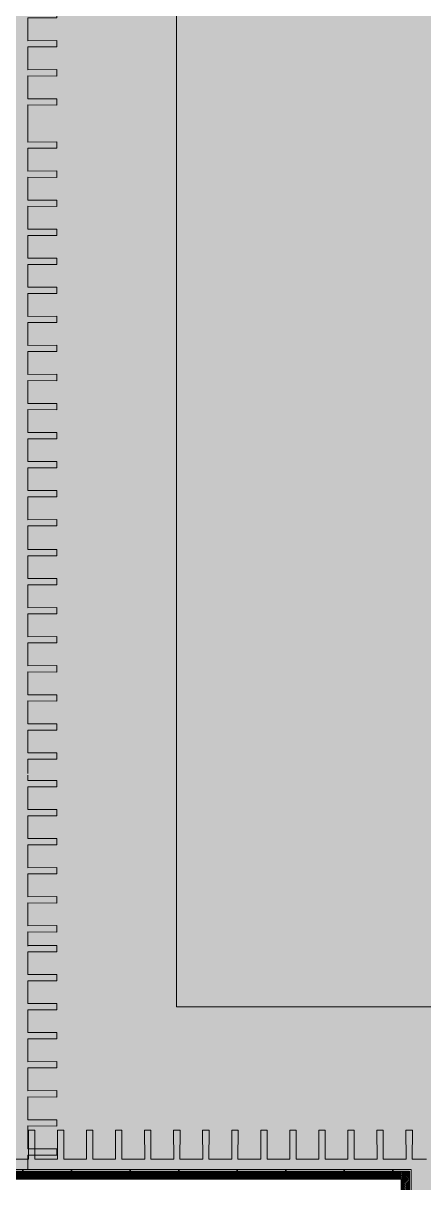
# Model space of a CAD drawing. Header units: millimetres. Extents: x 141848 to 1648660, y -821378 to -151356.
# Drawn here: x 410736 to 414184, y -206011 to -196031 of the extents above; entities that cross this region are included whole.
import ezdxf

# ---------------------------------------------------------------- set-up
doc = ezdxf.new("R2010")
doc.units = ezdxf.units.MM
doc.header["$MEASUREMENT"] = 0
doc.linetypes.add('Wipeout_Contour', pattern=[1000, 0, -1000])
doc.layers.add('Sols_ Dalles', color=7, linetype='Continuous')
pattern_1 = [(45, (0, 175), (-55.684659, 55.684659), [0, -52.5, 0, -78.75]), (110, (175, 175), (74.000794, 26.934086), [0, -38.5, 0, -66.5])]
pattern_2 = [(45, (0, 0), (-7.07106781, 7.07106781), [])]

# ---------------------------------------------------------------- blocks, each defined once
blk = doc.blocks.new('Dalle_30_2', base_point=(380203, -171995.6))
at = {"layer": 'Sols_ Dalles', "linetype": 'Continuous', "lineweight": 0, "true_color": 0x2e271c}
blk.add_hatch(color=250, dxfattribs=at).paths.add_polyline_path([(380203, -171995.6), (380203, -230015.6), (380203, -260810.6), (415474.6, -260810.6), (415474.6, -260795.6), (415474.6, -258650), (415474.6, -258010.6), (415474.6, -222495.6), (405655.1, -222495.6), (405655.1, -218295.6), (415454.1, -218295.6), (415454.1, -204495.6), (412055.1, -204495.6), (412055.1, -201780.6), (412055.1, -189810.6), (436505.1, -189810.6), (436505.1, -253395.6), (436505.1, -253415.6), (437905.1, -253415.6), (437905.1, -253395.6), (437905.1, -188410.6), (410655.1, -188410.6), (410655.1, -200380.6), (410655.1, -205895.6), (414054.1, -205895.6), (414054.1, -216895.6), (404255.1, -216895.6), (404255.1, -223895.6), (414054.1, -223895.6), (414054.1, -258650), (414054.1, -259410.6), (382689.7, -259410.6), (381560.2, -259410.6), (381560.2, -231415.6), (381560.2, -173395.6), (462925.6, -173395.6), (462925.6, -253415.6), (464325.6, -253415.6), (464325.6, -171995.6)])
at = {"layer": 'Sols_ Dalles', "color": 250, "linetype": 'Continuous', "lineweight": 5, "true_color": 0x1f1f1f, "flags": 128}
for points in [[(415474.6, -258010.6), (415474.6, -222495.6), (405655.1, -222495.6), (405655.1, -218295.6), (415454.1, -218295.6), (415454.1, -204495.6), (412055.1, -204495.6), (412055.1, -201780.6), (412055.1, -189810.6), (436505.1, -189810.6), (436505.1, -253395.6)], [(437905.1, -253395.6), (437905.1, -188410.6), (410655.1, -188410.6), (410655.1, -200380.6), (410655.1, -205895.6), (414054.1, -205895.6), (414054.1, -216895.6), (404255.1, -216895.6), (404255.1, -223895.6), (414054.1, -223895.6), (414054.1, -258650)]]:
    blk.add_lwpolyline(points, dxfattribs=at)
blk = doc.blocks.new('Dalle_31_2', base_point=(360548, -295062.6))
at = {"linetype": 'Continuous', "lineweight": 0, "true_color": 0x6f6f6f}
h = blk.add_hatch(color=8, dxfattribs=at)
h.paths.add_polyline_path([(360548, -295062.6), (487920.3, -293826.9), (487920.3, -270902.7), (487462.6, -270902.7), (472885.8, -271040.8), (472885.8, -271062.3, 0.001346), (472885.8, -271073), (472896.7, -273095.2, -0.414214), (470907.5, -275106), (462184.1, -275106, -0.005189), (462131, -275116.1), (454147.5, -275196.2), (438770.5, -275253.2, -0.386553), (436572.6, -273475.4, -0.025189), (436562.2, -273329.3), (436569.5, -267730.3, -0.098562), (436800.2, -266943.7), (436817.2, -266951.5, -0.258849), (438655, -265605.8), (438652.7, -265587.3), (439337.1, -265587.3), (439337.1, -265687.3), (439337.1, -270687.3), (469237.1, -270687.3), (469237.1, -265687.3), (470907.5, -265687.3), (472605.1, -265687.3), (472605.1, -163737.6), (371862.6, -163737.6), (371862.6, -271040.6), (371883, -271040.6), (371883.2, -272000.5), (371882.7, -272000.5, -0.409427), (367883.2, -275935), (360548, -275935)])
h.paths.add_polyline_path([(377135.1, -260640), (373845.1, -260640), (373845.1, -248365), (373845.1, -243090), (373845.1, -242190), (377135.1, -242190)], flags=0)
h.paths.add_polyline_path([(380203, -193810.6), (380203, -171995.6), (431505.8, -171995.6), (464309.6, -171995.6), (464309.6, -262265.6), (464309.6, -262365.6), (438593.7, -262350.6), (437925.6, -262350.6), (436549.6, -262350.6), (436549.6, -189810.6), (412055.1, -189810.6), (412055.1, -201780.6), (412055.1, -204495.6), (415454.1, -204495.6), (415454.1, -208495.6), (415454.1, -218295.6), (405655.1, -218295.6), (405655.1, -222495.6), (415474.6, -222495.6), (415474.6, -260810.6), (380203, -260810.6), (380203, -230015.6)], flags=0)
h.paths.add_polyline_path([(381436.6, -269433.9, -0.090319), (381558.3, -268727.6, -0.201449), (382612.2, -267592.7, -0.104211), (383417.5, -267415.1), (384017.5, -267409.4, -0.104045), (384824.9, -267571.2, -0.238255), (385983.8, -268953.3, -0.055189), (386036.4, -269390.3), (386038.4, -269611.4), (386050.6, -270890.3), (385792.1, -271892.8, -0.267949), (384069.6, -272909.1), (383469.6, -272914.8, -0.193717), (382078.8, -272370.2, -0.070569), (381728.2, -271931.3, -0.131652), (381450.8, -270933.8)], flags=0)
h.paths.add_polyline_path([(392016.5, -273452.1), (392030, -267377.8, -0.380557), (394016.5, -265609.8), (394094.2, -265609.8), (394094.2, -270609.8), (409094.2, -270609.8), (409094.2, -265609.8), (414055.7, -265609.8, -0.414214), (415555.7, -267109.8), (415555.7, -273660.7, -0.345502), (413836.8, -275433.4), (394027.3, -275599, -0.415791), (392016.5, -273599)], flags=0)
h.paths.add_polyline_path([(424209.6, -271504.1, -0.134474), (423930.5, -270484.9), (423930.5, -268984.9, -0.414214), (425930.5, -266984.9), (426530.5, -266984.9, -0.414214), (428530.5, -268984.9), (428530.5, -270484.9, -0.12882), (428273.5, -271465.6, -0.270936), (426530.5, -272484.9), (425930.5, -272484.9, -0.26498)], flags=0)
at = {"color": 9, "linetype": 'Continuous', "lineweight": 5, "flags": 128}
blk.add_lwpolyline([(380203, -193810.6), (380203, -230015.6), (380203, -260810.6), (415474.6, -260810.6), (415474.6, -222495.6), (405655.1, -222495.6), (405655.1, -218295.6), (415454.1, -218295.6), (415454.1, -208495.6), (415454.1, -204495.6), (412055.1, -204495.6), (412055.1, -201780.6), (412055.1, -189810.6), (436549.6, -189810.6), (436549.6, -262350.6), (437925.6, -262350.6), (438593.7, -262350.6), (464309.6, -262365.6), (464309.6, -262265.6), (464309.6, -171995.6), (431505.8, -171995.6), (380203, -171995.6)], close=True, dxfattribs=at)
blk = doc.blocks.new('Mur_194_2', base_point=(396575.1, -205895.6))
at = {"color": 254, "linetype": 'Wipeout_Contour', "lineweight": 0, "ltscale": 1387319.618156742}
blk.add_wipeout([(414059.6, -205910.6), (414074.6, -205910.6), (414074.6, -205895.6)], dxfattribs=at)
at = {"linetype": 'Continuous', "lineweight": 5, "true_color": 0x5f5f5f}
h = blk.add_hatch(dxfattribs=at)
h.set_pattern_fill('Enduit_0002', color=251, style=0, pattern_type=2)
h.set_pattern_definition(pattern_1)
h.paths.add_polyline_path([(414059.6, -205910.6), (414074.6, -205910.6), (414074.6, -205895.6)])
at = {"color": 254, "linetype": 'Wipeout_Contour', "lineweight": 0, "ltscale": 1387299.110066103}
blk.add_wipeout([(413989.6, -205980.6), (414059.6, -205980.6), (414059.6, -205910.6)], dxfattribs=at)
at = {"linetype": 'Continuous', "lineweight": 5, "true_color": 0x5f5f5f}
h = blk.add_hatch(dxfattribs=at)
h.set_pattern_fill('Briques_terre_cuite__int_94', color=251, style=0, pattern_type=2)
h.set_pattern_definition(pattern_2)
h.paths.add_polyline_path([(413989.6, -205980.6), (414059.6, -205980.6), (414059.6, -205910.6)])
at = {"color": 254, "linetype": 'Wipeout_Contour', "lineweight": 0, "ltscale": 1387204.490828703}
blk.add_wipeout([(413879.6, -206090.6), (413989.6, -206090.6), (413989.6, -205980.6)], dxfattribs=at)
at = {"color": 254, "linetype": 'Wipeout_Contour', "lineweight": 0, "ltscale": 1387299.958406509}
blk.add_wipeout([(414059.6, -205895.6), (414059.6, -205910.6), (414074.6, -205895.6)], dxfattribs=at)
at = {"linetype": 'Continuous', "lineweight": 5, "true_color": 0x5f5f5f}
h = blk.add_hatch(dxfattribs=at)
h.set_pattern_fill('Enduit_0002', color=251, style=0, pattern_type=2)
h.set_pattern_definition(pattern_1)
h.paths.add_polyline_path([(414059.6, -205895.6), (414059.6, -205910.6), (414074.6, -205895.6)])
at = {"color": 254, "linetype": 'Wipeout_Contour', "lineweight": 0, "ltscale": 1843664.387203458}
blk.add_wipeout([(410675.6, -205895.6), (410675.6, -205910.6), (414059.6, -205910.6), (414059.6, -205895.6)], dxfattribs=at)
at = {"linetype": 'Continuous', "lineweight": 5, "true_color": 0x5f5f5f}
h = blk.add_hatch(dxfattribs=at)
h.set_pattern_fill('Enduit_0002', color=251, style=0, pattern_type=2)
h.set_pattern_definition(pattern_1)
h.paths.add_polyline_path([(410675.6, -205895.6), (410675.6, -205910.6), (414059.6, -205910.6), (414059.6, -205895.6)])
at = {"color": 254, "linetype": 'Wipeout_Contour', "lineweight": 0, "ltscale": 1387205.709982571}
blk.add_wipeout([(413989.6, -205910.6), (413989.6, -205980.6), (414059.6, -205910.6)], dxfattribs=at)
at = {"linetype": 'Continuous', "lineweight": 5, "true_color": 0x5f5f5f}
h = blk.add_hatch(dxfattribs=at)
h.set_pattern_fill('Briques_terre_cuite__int_94', color=251, style=0, pattern_type=2)
h.set_pattern_definition(pattern_2)
h.paths.add_polyline_path([(413989.6, -205910.6), (413989.6, -205980.6), (414059.6, -205910.6)])
at = {"color": 7, "linetype": 'Continuous', "lineweight": 5}
blk.add_line((414059.6, -205980.6), (414059.6, -205910.6), dxfattribs=at)
at = {"color": 7, "linetype": 'Continuous', "lineweight": 5, "flags": 128}
blk.add_lwpolyline([(414074.6, -205895.6), (414074.6, -205910.6)], dxfattribs=at)
at = {"color": 254, "linetype": 'Wipeout_Contour', "lineweight": 0, "ltscale": 1843588.176152286}
blk.add_wipeout([(410660.6, -205910.6), (410660.6, -205980.6), (413989.6, -205980.6), (413989.6, -205910.6)], dxfattribs=at)
at = {"linetype": 'Continuous', "lineweight": 5, "true_color": 0x5f5f5f}
h = blk.add_hatch(dxfattribs=at)
h.set_pattern_fill('Briques_terre_cuite__int_94', color=251, style=0, pattern_type=2)
h.set_pattern_definition(pattern_2)
h.paths.add_polyline_path([(410660.6, -205910.6), (410660.6, -205980.6), (413989.6, -205980.6), (413989.6, -205910.6)])
at = {"color": 7, "linetype": 'Continuous', "lineweight": 5}
for p, q in [((413989.6, -205910.6), (410660.6, -205910.6)), ((414059.6, -205910.6), (413989.6, -205910.6))]:
    blk.add_line(p, q, dxfattribs=at)
at = {"color": 7, "linetype": 'Continuous', "lineweight": 5, "flags": 128}
blk.add_lwpolyline([(414074.6, -205895.6), (410675.6, -205895.6)], dxfattribs=at)
at = {"color": 254, "linetype": 'Wipeout_Contour', "lineweight": 0, "ltscale": 1387057.448874986}
blk.add_wipeout([(413879.6, -206090.6), (413989.6, -205980.6), (413879.6, -205980.6)], dxfattribs=at)
at = {"color": 7, "linetype": 'Continuous', "lineweight": 5}
blk.add_line((413989.6, -206090.6), (413989.6, -205980.6), dxfattribs=at)
at = {"color": 254, "linetype": 'Wipeout_Contour', "lineweight": 0, "ltscale": 1843426.990759573}
blk.add_wipeout([(410590.6, -206090.6), (413879.6, -206090.6), (413879.6, -205980.6), (410590.6, -205980.6)], dxfattribs=at)
at = {"color": 7, "linetype": 'Continuous', "lineweight": 5}
for p, q in [((413879.6, -205980.6), (410590.6, -205980.6)), ((413989.6, -205980.6), (413879.6, -205980.6))]:
    blk.add_line(p, q, dxfattribs=at)
blk = doc.blocks.new('Mur_195_2', base_point=(414074.6, -205895.6))
at = {"color": 254, "linetype": 'Wipeout_Contour', "lineweight": 0, "ltscale": 1859735.404639418}
blk.add_wipeout([(414059.6, -205910.6), (414059.6, -216880.6), (414074.6, -216880.6), (414074.6, -205910.6)], dxfattribs=at)
at = {"linetype": 'Continuous', "lineweight": 5, "true_color": 0x5f5f5f}
h = blk.add_hatch(dxfattribs=at)
h.set_pattern_fill('Enduit_0002', color=251, style=0, pattern_type=2)
h.set_pattern_definition(pattern_1)
h.paths.add_polyline_path([(414059.6, -205910.6), (414059.6, -216880.6), (414074.6, -216880.6), (414074.6, -205910.6)])
at = {"color": 254, "linetype": 'Wipeout_Contour', "lineweight": 0, "ltscale": 1859581.398337927}
blk.add_wipeout([(413989.6, -205980.6), (413989.6, -216810.6), (414059.6, -216810.6), (414059.6, -205980.6)], dxfattribs=at)
at = {"linetype": 'Continuous', "lineweight": 5, "true_color": 0x5f5f5f}
h = blk.add_hatch(dxfattribs=at)
h.set_pattern_fill('Briques_terre_cuite__int_94', color=251, style=0, pattern_type=2)
h.set_pattern_definition(pattern_2)
h.paths.add_polyline_path([(413989.6, -205980.6), (413989.6, -216810.6), (414059.6, -216810.6), (414059.6, -205980.6)])
at = {"color": 7, "linetype": 'Continuous', "lineweight": 5}
for p, q in [((413989.6, -206090.6), (413989.6, -205980.6)), ((414059.6, -205980.6), (414059.6, -205910.6)), ((414059.6, -216810.6), (414059.6, -205980.6))]:
    blk.add_line(p, q, dxfattribs=at)
at = {"color": 7, "linetype": 'Continuous', "lineweight": 5, "flags": 128}
blk.add_lwpolyline([(414074.6, -216895.6), (414074.6, -205910.6)], dxfattribs=at)
blk = doc.blocks.new('Tôle profilée 25_60')
at = {"color": 7, "linetype": 'Continuous', "lineweight": 5}
for p, q in [((0, 3547.3), (0, 3426.5)), ((-250, 3427.5), (-250, 3400)), ((0, 3426.5), (-250, 3427.5)), ((-250, 3400), (-250, 3372.5)), ((-250, 3372.5), (0, 3373.5)), ((0, 3373.5), (0, 3176.5)), ((-250, 3177.5), (-250, 3150)), ((0, 3176.5), (-250, 3177.5)), ((-250, 3150), (-250, 3122.5)), ((-250, 3122.5), (0, 3123.5)), ((0, 3123.5), (0, 2926.5)), ((-250, 2927.5), (-250, 2900)), ((0, 2926.5), (-250, 2927.5)), ((-250, 2900), (-250, 2872.5)), ((-250, 2872.5), (0, 2873.5)), ((0, 2873.5), (0, 2676.5)), ((-250, 2677.5), (-250, 2650)), ((0, 2676.5), (-250, 2677.5)), ((-250, 2650), (-250, 2622.5)), ((-250, 2622.5), (0, 2623.5)), ((0, 2623.5), (0, 2426.5)), ((-250, 2427.5), (-250, 2400)), ((0, 2426.5), (-250, 2427.5)), ((-250, 2400), (-250, 2372.5)), ((-250, 2372.5), (0, 2373.5)), ((0, 2373.5), (0, 2176.5)), ((-250, 2177.5), (-250, 2150)), ((0, 2176.5), (-250, 2177.5)), ((-250, 2150), (-250, 2122.5)), ((-250, 2122.5), (0, 2123.5)), ((0, 2123.5), (0, 1926.5)), ((-250, 1927.5), (-250, 1900)), ((0, 1926.5), (-250, 1927.5)), ((-250, 1900), (-250, 1872.5)), ((-250, 1872.5), (0, 1873.5)), ((0, 1873.5), (0, 1676.5)), ((-250, 1677.5), (-250, 1650)), ((0, 1676.5), (-250, 1677.5)), ((-250, 1650), (-250, 1622.5)), ((-250, 1622.5), (0, 1623.5)), ((0, 1623.5), (0, 1426.5)), ((-250, 1427.5), (-250, 1400)), ((0, 1426.5), (-250, 1427.5)), ((-250, 1400), (-250, 1372.5)), ((-250, 1372.5), (0, 1373.5)), ((0, 1373.5), (0, 1176.5)), ((-250, 1177.5), (-250, 1150)), ((0, 1176.5), (-250, 1177.5)), ((-250, 1150), (-250, 1122.5)), ((-250, 1122.5), (0, 1123.5)), ((0, 1123.5), (0, 926.5)), ((-250, 927.5), (-250, 900)), ((0, 926.5), (-250, 927.5)), ((-250, 900), (-250, 872.5)), ((-250, 872.5), (0, 873.5)), ((0, 873.5), (0, 676.5)), ((-250, 677.5), (-250, 650)), ((0, 676.5), (-250, 677.5)), ((-250, 650), (-250, 622.5)), ((-250, 622.5), (0, 623.5)), ((0, 623.5), (0, 426.5)), ((-250, 427.5), (-250, 400)), ((0, 426.5), (-250, 427.5)), ((-250, 400), (-250, 372.5)), ((-250, 372.5), (0, 373.5)), ((0, 373.5), (0, 176.5)), ((-250, 177.5), (-250, 150)), ((0, 176.5), (-250, 177.5)), ((-250, 150), (-250, 122.5)), ((-250, 122.5), (0, 123.5)), ((0, 123.5), (0, 0))]:
    blk.add_line(p, q, dxfattribs=at)
blk = doc.blocks.new('Tôle profilée 25_27')
at = {"color": 7, "linetype": 'Continuous', "lineweight": 5}
for p, q in [((0, 2007.6), (0, 1926.5)), ((-250, 1927.5), (-250, 1900)), ((0, 1926.5), (-250, 1927.5)), ((-250, 1900), (-250, 1872.5)), ((-250, 1872.5), (0, 1873.5)), ((0, 1873.5), (0, 1676.5)), ((-250, 1677.5), (-250, 1650)), ((0, 1676.5), (-250, 1677.5)), ((-250, 1650), (-250, 1622.5)), ((-250, 1622.5), (0, 1623.5)), ((0, 1623.5), (0, 1426.5)), ((-250, 1427.5), (-250, 1400)), ((0, 1426.5), (-250, 1427.5)), ((-250, 1400), (-250, 1372.5)), ((-250, 1372.5), (0, 1373.5)), ((0, 1373.5), (0, 1176.5)), ((-250, 1177.5), (-250, 1150)), ((0, 1176.5), (-250, 1177.5)), ((-250, 1150), (-250, 1122.5)), ((-250, 1122.5), (0, 1123.5)), ((0, 1123.5), (0, 926.5)), ((-250, 927.5), (-250, 900)), ((0, 926.5), (-250, 927.5)), ((-250, 900), (-250, 872.5)), ((-250, 872.5), (0, 873.5)), ((0, 873.5), (0, 676.5)), ((-250, 677.5), (-250, 650)), ((0, 676.5), (-250, 677.5)), ((-250, 650), (-250, 622.5)), ((-250, 622.5), (0, 623.5)), ((0, 623.5), (0, 426.5)), ((-250, 427.5), (-250, 400)), ((0, 426.5), (-250, 427.5)), ((-250, 400), (-250, 372.5)), ((-250, 372.5), (0, 373.5)), ((0, 373.5), (0, 176.5)), ((-250, 177.5), (-250, 150)), ((0, 176.5), (-250, 177.5)), ((-250, 150), (-250, 122.5)), ((-250, 122.5), (0, 123.5)), ((0, 123.5), (0, 0))]:
    blk.add_line(p, q, dxfattribs=at)
blk = doc.blocks.new('Tôle profilée 25_28')
at = {"color": 7, "linetype": 'Continuous', "lineweight": 5}
for p, q in [((0, 2122.4), (0, 1926.5)), ((-250, 1927.5), (-250, 1900)), ((0, 1926.5), (-250, 1927.5)), ((-250, 1900), (-250, 1872.5)), ((-250, 1872.5), (0, 1873.5)), ((0, 1873.5), (0, 1676.5)), ((-250, 1677.5), (-250, 1650)), ((0, 1676.5), (-250, 1677.5)), ((-250, 1650), (-250, 1622.5)), ((-250, 1622.5), (0, 1623.5)), ((0, 1623.5), (0, 1426.5)), ((-250, 1427.5), (-250, 1400)), ((0, 1426.5), (-250, 1427.5)), ((-250, 1400), (-250, 1372.5)), ((-250, 1372.5), (0, 1373.5)), ((0, 1373.5), (0, 1176.5)), ((-250, 1177.5), (-250, 1150)), ((0, 1176.5), (-250, 1177.5)), ((-250, 1150), (-250, 1122.5)), ((-250, 1122.5), (0, 1123.5)), ((0, 1123.5), (0, 926.5)), ((-250, 927.5), (-250, 900)), ((0, 926.5), (-250, 927.5)), ((-250, 900), (-250, 872.5)), ((-250, 872.5), (0, 873.5)), ((0, 873.5), (0, 676.5)), ((-250, 677.5), (-250, 650)), ((0, 676.5), (-250, 677.5)), ((-250, 650), (-250, 622.5)), ((-250, 622.5), (0, 623.5)), ((0, 623.5), (0, 426.5)), ((-250, 427.5), (-250, 400)), ((0, 426.5), (-250, 427.5)), ((-250, 400), (-250, 372.5)), ((-250, 372.5), (0, 373.5)), ((0, 373.5), (0, 176.5)), ((-250, 177.5), (-250, 150)), ((0, 176.5), (-250, 177.5)), ((-250, 150), (-250, 122.5)), ((-250, 122.5), (0, 123.5)), ((0, 123.5), (0, 0))]:
    blk.add_line(p, q, dxfattribs=at)
blk = doc.blocks.new('Tôle profilée 25_29')
at = {"color": 7, "linetype": 'Continuous', "lineweight": 5}
for p, q in [((0, 3622.2), (0, 3426.5)), ((-250, 3427.5), (-250, 3400)), ((0, 3426.5), (-250, 3427.5)), ((-250, 3400), (-250, 3372.5)), ((-250, 3372.5), (0, 3373.5)), ((0, 3373.5), (0, 3176.5)), ((-250, 3177.5), (-250, 3150)), ((0, 3176.5), (-250, 3177.5)), ((-250, 3150), (-250, 3122.5)), ((-250, 3122.5), (0, 3123.5)), ((0, 3123.5), (0, 2926.5)), ((-250, 2927.5), (-250, 2900)), ((0, 2926.5), (-250, 2927.5)), ((-250, 2900), (-250, 2872.5)), ((-250, 2872.5), (0, 2873.5)), ((0, 2873.5), (0, 2676.5)), ((-250, 2677.5), (-250, 2650)), ((0, 2676.5), (-250, 2677.5)), ((-250, 2650), (-250, 2622.5)), ((-250, 2622.5), (0, 2623.5)), ((0, 2623.5), (0, 2426.5)), ((-250, 2427.5), (-250, 2400)), ((0, 2426.5), (-250, 2427.5)), ((-250, 2400), (-250, 2372.5)), ((-250, 2372.5), (0, 2373.5)), ((0, 2373.5), (0, 2176.5)), ((-250, 2177.5), (-250, 2150)), ((0, 2176.5), (-250, 2177.5)), ((-250, 2150), (-250, 2122.5)), ((-250, 2122.5), (0, 2123.5)), ((0, 2123.5), (0, 1926.5)), ((-250, 1927.5), (-250, 1900)), ((0, 1926.5), (-250, 1927.5)), ((-250, 1900), (-250, 1872.5)), ((-250, 1872.5), (0, 1873.5)), ((0, 1873.5), (0, 1676.5)), ((-250, 1677.5), (-250, 1650)), ((0, 1676.5), (-250, 1677.5)), ((-250, 1650), (-250, 1622.5)), ((-250, 1622.5), (0, 1623.5)), ((0, 1623.5), (0, 1426.5)), ((-250, 1427.5), (-250, 1400)), ((0, 1426.5), (-250, 1427.5)), ((-250, 1400), (-250, 1372.5)), ((-250, 1372.5), (0, 1373.5)), ((0, 1373.5), (0, 1176.5)), ((-250, 1177.5), (-250, 1150)), ((0, 1176.5), (-250, 1177.5)), ((-250, 1150), (-250, 1122.5)), ((-250, 1122.5), (0, 1123.5)), ((0, 1123.5), (0, 926.5)), ((-250, 927.5), (-250, 900)), ((0, 926.5), (-250, 927.5)), ((-250, 900), (-250, 872.5)), ((-250, 872.5), (0, 873.5)), ((0, 873.5), (0, 676.5)), ((-250, 677.5), (-250, 650)), ((0, 676.5), (-250, 677.5)), ((-250, 650), (-250, 622.5)), ((-250, 622.5), (0, 623.5)), ((0, 623.5), (0, 426.5)), ((-250, 427.5), (-250, 400)), ((0, 426.5), (-250, 427.5)), ((-250, 400), (-250, 372.5)), ((-250, 372.5), (0, 373.5)), ((0, 373.5), (0, 176.5)), ((-250, 177.5), (-250, 150)), ((0, 176.5), (-250, 177.5)), ((-250, 150), (-250, 122.5)), ((-250, 122.5), (0, 123.5)), ((0, 123.5), (0, 0))]:
    blk.add_line(p, q, dxfattribs=at)
blk = doc.blocks.new('Tôle profilée 25_41')
at = {"color": 7, "linetype": 'Continuous', "lineweight": 5}
for p, q in [((-250, 1427.5), (-250, 1400)), ((0, 1426.5), (-250, 1427.5)), ((-250, 1400), (-250, 1372.5)), ((0, 1474), (0, 1426.5)), ((-250, 1372.5), (0, 1373.5)), ((0, 1373.5), (0, 1176.5)), ((-250, 1177.5), (-250, 1150)), ((0, 1176.5), (-250, 1177.5)), ((-250, 1150), (-250, 1122.5)), ((-250, 1122.5), (0, 1123.5)), ((0, 1123.5), (0, 926.5)), ((-250, 927.5), (-250, 900)), ((0, 926.5), (-250, 927.5)), ((-250, 900), (-250, 872.5)), ((-250, 872.5), (0, 873.5)), ((0, 873.5), (0, 676.5)), ((-250, 677.5), (-250, 650)), ((0, 676.5), (-250, 677.5)), ((-250, 650), (-250, 622.5)), ((-250, 622.5), (0, 623.5)), ((0, 623.5), (0, 426.5)), ((-250, 427.5), (-250, 400)), ((0, 426.5), (-250, 427.5)), ((-250, 400), (-250, 372.5)), ((-250, 372.5), (0, 373.5)), ((0, 373.5), (0, 176.5)), ((-250, 177.5), (-250, 150)), ((0, 176.5), (-250, 177.5)), ((-250, 150), (-250, 122.5)), ((-250, 122.5), (0, 123.5)), ((0, 123.5), (0, 0))]:
    blk.add_line(p, q, dxfattribs=at)
blk = doc.blocks.new('Tôle profilée 25_40')
at = {"color": 7, "linetype": 'Continuous', "lineweight": 5}
for p, q in [((-250, 1427.5), (-250, 1400)), ((0, 1426.5), (-250, 1427.5)), ((-250, 1400), (-250, 1372.5)), ((0, 1437), (0, 1426.5)), ((-250, 1372.5), (0, 1373.5)), ((0, 1373.5), (0, 1176.5)), ((-250, 1177.5), (-250, 1150)), ((0, 1176.5), (-250, 1177.5)), ((-250, 1150), (-250, 1122.5)), ((-250, 1122.5), (0, 1123.5)), ((0, 1123.5), (0, 926.5)), ((-250, 927.5), (-250, 900)), ((0, 926.5), (-250, 927.5)), ((-250, 900), (-250, 872.5)), ((-250, 872.5), (0, 873.5)), ((0, 873.5), (0, 676.5)), ((-250, 677.5), (-250, 650)), ((0, 676.5), (-250, 677.5)), ((-250, 650), (-250, 622.5)), ((-250, 622.5), (0, 623.5)), ((0, 623.5), (0, 426.5)), ((-250, 427.5), (-250, 400)), ((0, 426.5), (-250, 427.5)), ((-250, 400), (-250, 372.5)), ((-250, 372.5), (0, 373.5)), ((0, 373.5), (0, 176.5)), ((-250, 177.5), (-250, 150)), ((0, 176.5), (-250, 177.5)), ((-250, 150), (-250, 122.5)), ((-250, 122.5), (0, 123.5)), ((0, 123.5), (0, 0))]:
    blk.add_line(p, q, dxfattribs=at)

msp = doc.modelspace()

# ---------------------------------------------------------------- block references
at = {"color": 9, "linetype": 'Continuous', "lineweight": 5}
msp.add_blockref('Dalle_31_2', (360547.961, -295062.571), dxfattribs=at)
at = {"color": 7, "linetype": 'Continuous', "lineweight": 5, "xscale": -1, "zscale": 1000}
for name, p in [('Tôle profilée 25_40', (410775.553, -196858.373)), ('Tôle profilée 25_29', (410775.553, -200480.57)), ('Tôle profilée 25_28', (410775.553, -202487.93)), ('Tôle profilée 25_41', (410775.553, -203975.7))]:
    msp.add_blockref(name, p, dxfattribs=at)
at = {"color": 7, "linetype": 'Continuous', "lineweight": 5, "xscale": -1, "zscale": 1000, "rotation": 89.99999999999999}
msp.add_blockref('Tôle profilée 25_60', (414207.896, -205808.551), dxfattribs=at)
at = {"layer": 'Sols_ Dalles', "color": 250, "linetype": 'Continuous', "lineweight": 5, "true_color": 0x1f1f1f}
msp.add_blockref('Dalle_30_2', (380202.952, -171995.57), dxfattribs=at)

# ---------------------------------------------------------------- next in the draw order: block references
at = {"color": 7, "lineweight": 5}
msp.add_blockref('Mur_194_2', (396575.061, -205895.57), dxfattribs=at)

# ---------------------------------------------------------------- next in the draw order: block references
at = {"color": 7, "linetype": 'Continuous', "lineweight": 5, "xscale": -1, "zscale": 1000}
msp.add_blockref('Tôle profilée 25_27', (410775.553, -205895.57), dxfattribs=at)
at = {"color": 7, "lineweight": 5}
msp.add_blockref('Mur_195_2', (414074.561, -205895.57), dxfattribs=at)

doc.saveas('drawing.dxf')
